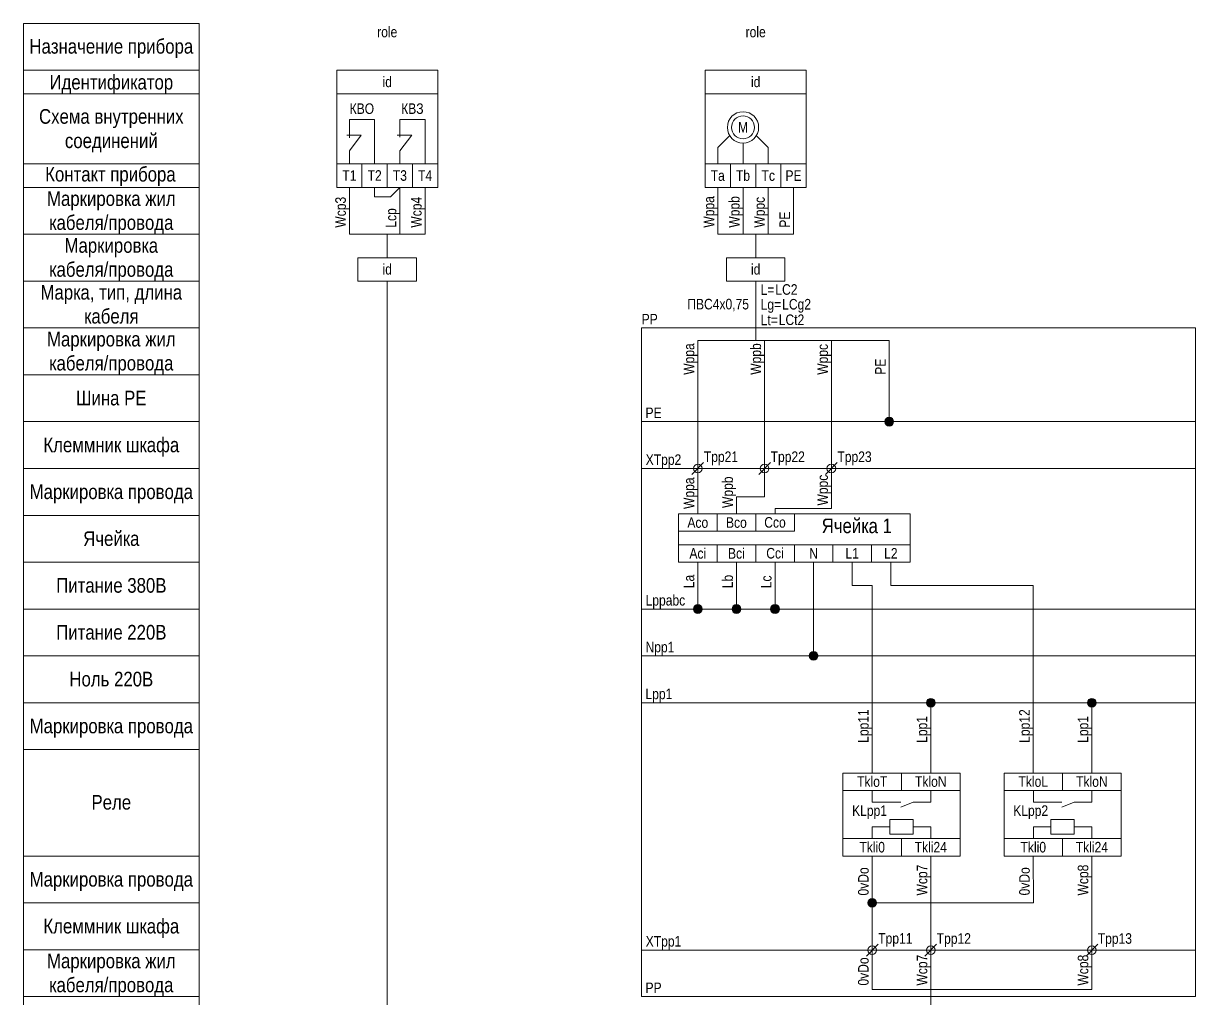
# Model space of a CAD drawing. Header units: millimetres. Extents: x 20 to 336, y -280 to -5.
# Drawn here: x 20 to 220.1, y -171.5 to -5 of the extents above; entities that cross this region are included whole.
import ezdxf

# ---------------------------------------------------------------- set-up
doc = ezdxf.new("R2010")
doc.units = ezdxf.units.MM
doc.header["$MEASUREMENT"] = 0
doc.linetypes.add('1_1', pattern=[2000, 1000, -1000])
doc.linetypes.add('4_2_1_2', pattern=[6702.777624, 3527.777672, -1763.888836, 0, -1411.111116])
for name, color, linetype in [('id_names', 7, 'Continuous'), ('id_params_di', 7, 'Continuous'), ('id_params_do', 7, 'Continuous'), ('id_static_di', 7, 'Continuous'), ('id_static_do', 7, 'Continuous')]:
    doc.layers.add(name, color=color, linetype=linetype)
doc.styles.add('СГЕНЕРИР_СТИЛЬ_1', font='')
doc.styles.get('СГЕНЕРИР_СТИЛЬ_1').set_extended_font_data('Arial Narrow')

msp = doc.modelspace()

# ---------------------------------------------------------------- hatches: boundary and pattern name
at = {"layer": 'id_static_do', "linetype": 'Continuous', "lineweight": 0, "true_color": 0x000000}
for points in [[(167.04, -73), (167.09, -73.29), (167.26, -73.53), (167.5, -73.69), (167.79, -73.75), (168.07, -73.69), (168.32, -73.53), (168.48, -73.29), (168.54, -73), (168.48, -72.71), (168.32, -72.47), (168.07, -72.31), (167.79, -72.25), (167.5, -72.31), (167.26, -72.47), (167.09, -72.71)], [(134.36, -105), (134.42, -105.29), (134.58, -105.53), (134.83, -105.69), (135.11, -105.75), (135.4, -105.69), (135.64, -105.53), (135.81, -105.29), (135.86, -105), (135.81, -104.71), (135.64, -104.47), (135.4, -104.31), (135.11, -104.25), (134.83, -104.31), (134.58, -104.47), (134.42, -104.71)], [(140.95, -105), (141.01, -105.29), (141.17, -105.53), (141.42, -105.69), (141.7, -105.75), (141.99, -105.69), (142.23, -105.53), (142.4, -105.29), (142.45, -105), (142.4, -104.71), (142.23, -104.47), (141.99, -104.31), (141.7, -104.25), (141.42, -104.31), (141.17, -104.47), (141.01, -104.71)], [(147.54, -105), (147.6, -105.29), (147.76, -105.53), (148.01, -105.69), (148.29, -105.75), (148.58, -105.69), (148.82, -105.53), (148.99, -105.29), (149.04, -105), (148.99, -104.71), (148.82, -104.47), (148.58, -104.31), (148.29, -104.25), (148.01, -104.31), (147.76, -104.47), (147.6, -104.71)], [(154.13, -113), (154.19, -113.29), (154.35, -113.53), (154.6, -113.69), (154.88, -113.75), (155.17, -113.69), (155.41, -113.53), (155.58, -113.29), (155.63, -113), (155.58, -112.71), (155.41, -112.47), (155.17, -112.31), (154.88, -112.25), (154.6, -112.31), (154.35, -112.47), (154.19, -112.71)], [(174.13, -121), (174.19, -121.29), (174.35, -121.53), (174.6, -121.69), (174.88, -121.75), (175.17, -121.69), (175.41, -121.53), (175.58, -121.29), (175.63, -121), (175.58, -120.71), (175.41, -120.47), (175.17, -120.31), (174.88, -120.25), (174.6, -120.31), (174.35, -120.47), (174.19, -120.71)], [(201.63, -121), (201.69, -121.29), (201.85, -121.53), (202.09, -121.69), (202.38, -121.75), (202.67, -121.69), (202.91, -121.53), (203.07, -121.29), (203.13, -121), (203.07, -120.71), (202.91, -120.47), (202.67, -120.31), (202.38, -120.25), (202.09, -120.31), (201.85, -120.47), (201.69, -120.71)], [(164.13, -155.18), (164.19, -155.47), (164.35, -155.71), (164.6, -155.87), (164.88, -155.93), (165.17, -155.87), (165.41, -155.71), (165.58, -155.47), (165.63, -155.18), (165.58, -154.89), (165.41, -154.65), (165.17, -154.49), (164.88, -154.43), (164.6, -154.49), (164.35, -154.65), (164.19, -154.89)]]:
    msp.add_hatch(color=18, dxfattribs=at).paths.add_polyline_path(points)

# ---------------------------------------------------------------- linework, layer by layer
at = {"layer": 'id_names', "color": 7, "linetype": 'Continuous', "lineweight": 15, "ltscale": 100}
for points in [[(20, -13), (50, -13), (50, -5), (20, -5)], [(20, -17), (50, -17), (50, -13), (20, -13)], [(20, -29), (50, -29), (50, -17), (20, -17)], [(20, -33), (50, -33), (50, -29), (20, -29)], [(20, -41), (50, -41), (50, -33), (20, -33)], [(20, -49), (50, -49), (50, -41), (20, -41)], [(20, -57), (50, -57), (50, -49), (20, -49)], [(20, -65), (50, -65), (50, -57), (20, -57)], [(20, -73), (50, -73), (50, -65), (20, -65)], [(20, -81), (50, -81), (50, -73), (20, -73)], [(20, -89), (50, -89), (50, -81), (20, -81)], [(20, -97), (50, -97), (50, -89), (20, -89)], [(20, -105), (50, -105), (50, -97), (20, -97)], [(20, -113), (50, -113), (50, -105), (20, -105)], [(20, -121), (50, -121), (50, -113), (20, -113)], [(20, -129), (50, -129), (50, -121), (20, -121)], [(20, -147.18), (50, -147.18), (50, -129), (20, -129)], [(20, -155.18), (50, -155.18), (50, -147.18), (20, -147.18)], [(20, -163.18), (50, -163.18), (50, -155.18), (20, -155.18)], [(20, -171.18), (50, -171.18), (50, -163.18), (20, -163.18)], [(20, -179.18), (50, -179.18), (50, -171.18), (20, -171.18)]]:
    msp.add_lwpolyline(points, close=True, dxfattribs=at)
at = {"layer": 'id_static_di', "color": 7, "linetype": '1_1', "lineweight": 15, "ltscale": 100}
for p, q in [((90.72, -13), (73.48, -13)), ((73.48, -17), (73.48, -29)), ((90.72, -29), (90.72, -17))]:
    msp.add_line(p, q, dxfattribs=at)
at = {"layer": 'id_static_di', "color": 7, "linetype": 'Continuous', "lineweight": 15, "ltscale": 100}
for p, q in [((79.95, -21.38), (75.64, -21.38)), ((75.64, -21.38), (75.64, -24.53)), ((79.95, -29), (79.95, -21.38)), ((88.56, -21.38), (84.26, -21.38)), ((84.26, -21.38), (84.26, -24.45)), ((88.56, -29), (88.56, -21.38)), ((77.66, -24.07), (75.19, -24.07)), ((77.66, -24.07), (75.64, -26.74)), ((86.28, -24.07), (83.81, -24.07)), ((86.28, -24.07), (84.26, -26.74)), ((75.64, -26.74), (75.64, -29)), ((84.26, -26.74), (84.26, -29)), ((75.64, -41), (75.64, -33)), ((79.95, -34.63), (79.95, -33)), ((84.26, -33), (82.63, -34.63)), ((84.26, -41), (84.26, -33)), ((88.56, -41), (88.56, -33)), ((82.63, -34.63), (79.95, -34.63)), ((75.64, -41), (88.56, -41)), ((82.1, -45), (82.1, -41)), ((82.1, -189.32), (82.1, -49))]:
    msp.add_line(p, q, dxfattribs=at)
for points in [[(73.48, -17), (90.72, -17), (90.72, -13), (73.48, -13)], [(73.48, -33), (77.79, -33), (77.79, -29), (73.48, -29)], [(77.79, -33), (82.1, -33), (82.1, -29), (77.79, -29)], [(82.1, -33), (86.41, -33), (86.41, -29), (82.1, -29)], [(86.41, -33), (90.72, -33), (90.72, -29), (86.41, -29)], [(77.1, -49), (87.1, -49), (87.1, -45), (77.1, -45)]]:
    msp.add_lwpolyline(points, close=True, dxfattribs=at)
at = {"layer": 'id_static_do', "color": 7, "linetype": '1_1', "lineweight": 15, "ltscale": 100}
for p, q in [((153.6, -17), (136.37, -17)), ((136.37, -17), (136.37, -29)), ((153.6, -29), (153.6, -17)), ((220.08, -57), (125.52, -57)), ((125.52, -171.18), (125.52, -57)), ((220.08, -171.18), (220.08, -57)), ((220.08, -171.18), (125.52, -171.18))]:
    msp.add_line(p, q, dxfattribs=at)
at = {"layer": 'id_static_do', "color": 7, "linetype": 'Continuous', "lineweight": 15, "ltscale": 100}
for p, q in [((140.56, -24.16), (138.52, -26.19)), ((142.83, -25.42), (142.83, -29)), ((145.1, -24.16), (147.14, -26.19)), ((138.52, -26.19), (138.52, -29)), ((147.14, -26.19), (147.14, -29)), ((138.52, -41), (138.52, -33)), ((142.83, -41), (142.83, -33)), ((147.14, -41), (147.14, -33)), ((151.45, -41), (151.45, -33)), ((138.52, -41), (151.45, -41)), ((144.99, -45), (144.99, -41)), ((144.99, -59.14), (144.99, -49)), ((135.11, -81), (135.11, -59.14)), ((135.11, -59.14), (157.91, -59.14)), ((144.99, -59.14), (167.79, -59.14)), ((146.51, -81), (146.51, -59.14)), ((157.91, -81), (157.91, -59.14)), ((167.79, -72.25), (167.79, -59.14)), ((125.52, -73), (220.08, -73)), ((134.11, -82), (136.11, -80)), ((145.51, -82), (147.51, -80)), ((156.91, -82), (158.91, -80)), ((135.11, -88.76), (135.11, -81)), ((146.51, -85.85), (146.51, -81)), ((157.91, -87.85), (157.91, -81)), ((141.7, -88.76), (141.7, -85.85)), ((141.7, -85.85), (146.51, -85.85)), ((148.29, -88.76), (148.29, -87.85)), ((148.29, -87.85), (157.91, -87.85)), ((138.41, -91.73), (138.41, -88.76)), ((145, -91.73), (145, -88.76)), ((151.59, -88.76), (151.59, -91.73)), ((138.41, -91.73), (131.82, -91.73)), ((145, -91.73), (138.41, -91.73)), ((151.59, -91.73), (145, -91.73)), ((138.41, -94.04), (131.82, -94.04)), ((145, -94.04), (138.41, -94.04)), ((138.41, -97), (138.41, -94.04)), ((151.59, -94.04), (145, -94.04)), ((145, -97), (145, -94.04)), ((151.59, -97), (151.59, -94.04)), ((158.18, -94.04), (151.59, -94.04)), ((158.18, -97), (158.18, -94.04)), ((164.77, -94.04), (158.18, -94.04)), ((164.77, -97), (164.77, -94.04)), ((171.36, -94.04), (164.77, -94.04)), ((135.11, -104.25), (135.11, -97)), ((141.7, -104.25), (141.7, -97)), ((148.29, -104.25), (148.29, -97)), ((154.88, -97), (154.88, -112.25)), ((161.47, -97), (161.47, -101)), ((168.06, -97), (168.06, -101)), ((161.47, -101), (164.88, -101)), ((164.88, -101), (164.88, -133)), ((168.06, -101), (192.38, -101)), ((192.38, -101), (192.38, -133)), ((125.52, -105), (220.08, -105)), ((125.52, -113), (220.08, -113)), ((125.52, -121), (220.08, -121)), ((174.88, -133), (174.88, -121.75)), ((202.38, -133), (202.38, -121.75)), ((164.88, -163.25), (164.88, -147.18)), ((174.88, -147.18), (174.88, -163.25)), ((192.39, -155.18), (192.38, -147.18)), ((202.38, -147.18), (202.38, -163.25)), ((165.63, -155.18), (192.39, -155.18)), ((163.88, -164.25), (165.88, -162.25)), ((164.88, -169.98), (164.88, -163.25)), ((173.88, -164.25), (175.88, -162.25)), ((174.88, -169.98), (174.88, -163.25)), ((201.38, -164.25), (203.38, -162.25)), ((202.38, -169.98), (202.38, -163.25)), ((164.88, -169.98), (174.88, -169.98)), ((174.88, -173.18), (174.88, -169.98)), ((202.38, -169.98), (174.88, -169.98))]:
    msp.add_line(p, q, dxfattribs=at)
at = {"layer": 'id_static_do', "color": 7, "linetype": '4_2_1_2', "lineweight": 15, "ltscale": 100}
for p, q in [((125.52, -81), (220.08, -81)), ((125.52, -163.25), (220.08, -163.25))]:
    msp.add_line(p, q, dxfattribs=at)
at = {"layer": 'id_static_do', "color": 7, "linetype": 'Continuous', "lineweight": 15, "ltscale": 100}
for points in [[(136.37, -17), (153.6, -17), (153.6, -13), (136.37, -13)], [(136.37, -33), (140.68, -33), (140.68, -29), (136.37, -29)], [(140.68, -33), (144.99, -33), (144.99, -29), (140.68, -29)], [(144.99, -33), (149.29, -33), (149.29, -29), (144.99, -29)], [(149.29, -33), (153.6, -33), (153.6, -29), (149.29, -29)], [(139.99, -49), (149.99, -49), (149.99, -45), (139.99, -45)], [(159.88, -147.18), (179.88, -147.18), (179.88, -133), (159.88, -133)], [(159.88, -135.96), (169.88, -135.96), (169.88, -133), (159.88, -133)], [(169.88, -135.96), (179.88, -135.96), (179.88, -133), (169.88, -133)], [(187.38, -147.18), (207.38, -147.18), (207.38, -133), (187.38, -133)], [(187.38, -135.96), (197.38, -135.96), (197.38, -133), (187.38, -133)], [(197.38, -135.96), (207.38, -135.96), (207.38, -133), (197.38, -133)], [(167.89, -143.46), (167.89, -140.96), (171.89, -140.96), (171.89, -143.46)], [(195.38, -143.46), (195.38, -140.96), (199.38, -140.96), (199.38, -143.46)], [(159.88, -147.18), (169.88, -147.18), (169.88, -144.21), (159.88, -144.21)], [(169.88, -147.18), (179.88, -147.18), (179.88, -144.21), (169.88, -144.21)], [(187.38, -147.18), (197.38, -147.18), (197.38, -144.21), (187.38, -144.21)], [(197.38, -147.18), (207.38, -147.18), (207.38, -144.21), (197.38, -144.21)]]:
    msp.add_lwpolyline(points, close=True, dxfattribs=at)
at = {"layer": 'id_static_do', "color": 7, "linetype": '1_1', "lineweight": 15, "ltscale": 100}
msp.add_lwpolyline([(131.82, -88.76), (171.36, -88.76), (171.36, -97), (131.82, -97)], close=True, dxfattribs=at)
at = {"layer": 'id_static_do', "color": 7, "linetype": 'Continuous', "lineweight": 15, "ltscale": 100}
for points in [[(164.89, -135.96), (164.89, -138), (167.89, -138)], [(174.88, -135.96), (174.88, -138), (171.89, -138)], [(192.39, -135.96), (192.39, -138), (195.38, -138)], [(202.38, -135.96), (202.38, -138), (199.38, -138)], [(167.89, -138), (169.75, -138)], [(171.89, -138), (169.75, -138.83)], [(195.38, -138), (197.24, -138)], [(199.38, -138), (197.24, -138.83)], [(164.89, -144.21), (164.89, -142.21), (167.89, -142.21)], [(174.88, -144.21), (174.88, -142.21), (171.89, -142.21)], [(192.39, -144.21), (192.39, -142.21), (195.38, -142.21)], [(202.38, -144.21), (202.38, -142.21), (199.38, -142.21)]]:
    msp.add_lwpolyline(points, dxfattribs=at)
for centre, radius in [((142.83, -22.75), 2.67), ((142.83, -22.75), 1.96), ((167.79, -73), 0.75), ((135.11, -81), 0.75), ((146.51, -81), 0.75), ((157.91, -81), 0.75), ((135.11, -105), 0.75), ((141.7, -105), 0.75), ((148.29, -105), 0.75), ((154.88, -113), 0.75), ((174.88, -121), 0.75), ((202.38, -121), 0.75), ((164.88, -155.18), 0.75), ((164.88, -163.25), 0.75), ((174.88, -163.25), 0.75), ((202.38, -163.25), 0.75)]:
    msp.add_circle(centre, radius, dxfattribs=at)

# ---------------------------------------------------------------- texts
at = {"layer": 'id_names', "color": 7, "linetype": 'Continuous', "lineweight": 15, "char_height": 2.5, "attachment_point": 2, "style": 'СГЕНЕРИР_СТИЛЬ_1'}
for s, insert in [('\\A1;{\\pqc;\\fArial Narrow|b0|i0|c204|p34;Назначение прибора}', (35, -7.66)), ('\\A1;{\\pqc;\\fArial Narrow|b0|i0|c204|p34;Идентификатор}', (35, -13.78)), ('\\A1;{\\pqc;\\fArial Narrow|b0|i0|c204|p34;Контакт прибора}', (34.85, -29.49)), ('\\A1;{\\pqc;\\fArial Narrow|b0|i0|c204|p34;Шина РЕ}', (35, -67.72)), ('\\A1;{\\pqc;\\fArial Narrow|b0|i0|c204|p34;Клеммник\\fArial Narrow|b0|i0|c204|p34; шкафа}', (35, -75.72)), ('\\A1;{\\pqc;\\fArial Narrow|b0|i0|c204|p34;Маркировка \\fArial Narrow|b0|i0|c204|p34;провода}', (35, -83.72)), ('\\A1;{\\pqc;\\fArial Narrow|b0|i0|c204|p34;Ячейка}', (35, -91.72)), ('\\A1;{\\pqc;\\fArial Narrow|b0|i0|c204|p34;Питание 380В}', (35, -99.71)), ('\\A1;{\\pqc;\\fArial Narrow|b0|i0|c204|p34;Питание \\fArial Narrow|b0|i0|c204|p34;220В}', (35, -107.71)), ('\\A1;{\\pqc;\\fArial Narrow|b0|i0|c204|p34;Ноль\\fArial Narrow|b0|i0|c204|p34; 220В}', (35, -115.71)), ('\\A1;{\\pqc;\\fArial Narrow|b0|i0|c204|p34;Маркировка \\fArial Narrow|b0|i0|c204|p34;провода}', (35, -123.72)), ('\\A1;{\\pqc;\\fArial Narrow|b0|i0|c204|p34;Реле}', (35, -136.75)), ('\\A1;{\\pqc;\\fArial Narrow|b0|i0|c204|p34;Маркировка \\fArial Narrow|b0|i0|c204|p34;провода}', (35, -149.9)), ('\\A1;{\\pqc;\\fArial Narrow|b0|i0|c204|p34;Клеммник\\fArial Narrow|b0|i0|c204|p34; шкафа}', (35, -157.9))]:
    msp.add_mtext(s, dxfattribs=dict(at, insert=insert))
at = {"layer": 'id_names', "color": 7, "linetype": 'Continuous', "lineweight": 15, "insert": (35, -19.63), "char_height": 2.5, "width": 30, "attachment_point": 2, "line_spacing_factor": 0.996473, "style": 'СГЕНЕРИР_СТИЛЬ_1'}
msp.add_mtext('\\A1;{\\pqc;\\fArial Narrow|b0|i0|c204|p34;Схема внутренних соединений}', dxfattribs=at)
at = {"layer": 'id_names', "color": 7, "linetype": 'Continuous', "lineweight": 15, "char_height": 2.5, "attachment_point": 2, "style": 'СГЕНЕРИР_СТИЛЬ_1'}
for s, insert, line_spacing_factor in [('\\A1;{\\pqc;\\fArial Narrow|b0|i0|c204|p34;Маркировка жил\\P\\pqc;\\fArial Narrow|b0|i0|c204|p34;кабеля/провода}', (35, -33.66), 0.982786), ('\\A1;{\\pqc;\\fArial Narrow|b0|i0|c204|p34;Маркировка\\P\\pqc;\\fArial Narrow|b0|i0|c204|p34;кабеля/провода}', (35, -41.66), 0.982786), ('\\A1;{\\pqc;\\fArial Narrow|b0|i0|c204|p34;Марка, тип\\fArial Narrow|b0|i0|c204|p34;, длина\\P\\pqc;\\fArial Narrow|b0|i0|c204|p34;кабеля}', (35, -49.66), 0.98101), ('\\A1;{\\pqc;\\fArial Narrow|b0|i0|c204|p34;Маркировка жил\\P\\pqc;\\fArial Narrow|b0|i0|c204|p34;кабеля/провода}', (35, -57.66), 0.982786), ('\\A1;{\\pqc;\\fArial Narrow|b0|i0|c204|p34;Маркировка жил\\P\\pqc;\\fArial Narrow|b0|i0|c204|p34;кабеля/провода}', (35, -163.84), 0.982786)]:
    msp.add_mtext(s, dxfattribs=dict(at, insert=insert, line_spacing_factor=line_spacing_factor))
at = {"layer": 'id_params_di', "color": 7, "linetype": 'Continuous', "lineweight": 15, "insert": (82.1, -5.56), "char_height": 1.8, "width": 30, "attachment_point": 2, "style": 'СГЕНЕРИР_СТИЛЬ_1'}
msp.add_mtext('\\A1;{\\pqc;\\fArial Narrow|b0|i0|c204|p34;role}', dxfattribs=at)
at = {"layer": 'id_params_di', "color": 7, "linetype": 'Continuous', "lineweight": 15, "char_height": 1.8, "attachment_point": 2, "style": 'СГЕНЕРИР_СТИЛЬ_1'}
for s, insert in [('\\A1;{\\pqc;\\fArial Narrow|b0|i0|c204|p34;id}', (82.1, -14.08)), ('\\A1;{\\pqc;\\fArial Narrow|b0|i0|c204|p34;T\\fArial Narrow|b0|i0|c204|p34;1}', (75.64, -30.07)), ('\\A1;{\\pqc;\\fArial Narrow|b0|i0|c204|p34;T2}', (79.95, -30.07)), ('\\A1;{\\pqc;\\fArial Narrow|b0|i0|c204|p34;T3}', (84.26, -30.07)), ('\\A1;{\\pqc;\\fArial Narrow|b0|i0|c204|p34;T4}', (88.56, -30.08)), ('\\A1;{\\pqc;\\fArial Narrow|b0|i0|c204|p34;id}', (82.1, -46.08))]:
    msp.add_mtext(s, dxfattribs=dict(at, insert=insert))
at = {"layer": 'id_params_di', "color": 7, "linetype": 'Continuous', "lineweight": 15, "char_height": 1.8, "attachment_point": 1, "rotation": 90, "style": 'СГЕНЕРИР_СТИЛЬ_1'}
for s, insert in [('\\A1;{\\pql;\\fArial Narrow|b0|i0|c204|p34;Wcp\\fArial Narrow|b0|i0|c204|p34;3}', (73.23, -39.88)), ('\\A1;{\\pql;\\fArial Narrow|b0|i0|c204|p34;Wcp\\fArial Narrow|b0|i0|c204|p34;4}', (86.16, -39.88)), ('\\A1;{\\pql;\\fArial Narrow|b0|i0|c204|p34;L\\fArial Narrow|b0|i0|c204|p34;cp}', (81.85, -39.88))]:
    msp.add_mtext(s, dxfattribs=dict(at, insert=insert))
at = {"layer": 'id_params_do', "color": 7, "linetype": 'Continuous', "lineweight": 15, "insert": (144.99, -5.56), "char_height": 1.8, "width": 30, "attachment_point": 2, "style": 'СГЕНЕРИР_СТИЛЬ_1'}
msp.add_mtext('\\A1;{\\pqc;\\fArial Narrow|b0|i0|c204|p34;role}', dxfattribs=at)
at = {"layer": 'id_params_do', "color": 7, "linetype": 'Continuous', "lineweight": 15, "char_height": 1.8, "style": 'СГЕНЕРИР_СТИЛЬ_1'}
for s, insert, attachment_point in [('\\A1;{\\pqc;\\fArial Narrow|b0|i0|c204|p34;id}', (144.99, -14.08), 2), ('\\A1;{\\pqc;\\fArial Narrow|b0|i0|c204|p34;Tb}', (142.83, -30.08), 2), ('\\A1;{\\pqc;\\fArial Narrow|b0|i0|c204|p34;T\\fArial Narrow|b0|i0|c204|p34;a}', (138.52, -30.08), 2), ('\\A1;{\\pqc;\\fArial Narrow|b0|i0|c204|p34;Tc}', (147.14, -30.08), 2), ('\\A1;{\\pqc;\\fArial Narrow|b0|i0|c204|p34;id}', (144.99, -46.08), 2), ('\\A1;{\\pql;\\fArial Narrow|b0|i0|c204|p34;LC\\fArial Narrow|b0|i0|c204|p34;2}', (148.35, -49.53), 1), ('\\A1;{\\pql;\\fArial Narrow|b0|i0|c204|p34;LCg\\fArial Narrow|b0|i0|c204|p34;2}', (149.51, -52.05), 1), ('\\A1;{\\pqc;\\fArial Narrow|b0|i0|c204|p34;P\\fArial Narrow|b0|i0|c204|p34;P}', (126.9, -54.6), 2), ('\\A1;{\\pql;\\fArial Narrow|b0|i0|c204|p34;LCt\\fArial Narrow|b0|i0|c204|p34;2}', (148.93, -54.7), 1), ('\\A1;{\\pqr;\\fArial Narrow|b0|i0|c204|p34;X\\fArial Narrow|b0|i0|c204|p34;T\\fArial Narrow|b0|i0|c204|p34;pp2}', (132.29, -78.59), 3), ('\\A1;{\\pql;\\fArial Narrow|b0|i0|c204|p34;T\\fArial Narrow|b0|i0|c204|p34;pp21}', (136.14, -78.09), 1), ('\\A1;{\\pql;\\fArial Narrow|b0|i0|c204|p34;T\\fArial Narrow|b0|i0|c204|p34;pp22}', (147.54, -78.09), 1), ('\\A1;{\\pql;\\fArial Narrow|b0|i0|c204|p34;T\\fArial Narrow|b0|i0|c204|p34;pp23}', (158.94, -78.09), 1), ('\\A1;{\\pqc;\\fArial Narrow|b0|i0|c204|p34;Lpp\\fArial Narrow|b0|i0|c204|p34;abc}', (129.58, -102.6), 2), ('\\A1;{\\pqc;\\fArial Narrow|b0|i0|c204|p34;N\\fArial Narrow|b0|i0|c204|p34;pp1}', (128.65, -110.59), 2), ('\\A1;{\\pqc;\\fArial Narrow|b0|i0|c204|p34;L\\fArial Narrow|b0|i0|c204|p34;pp1}', (128.47, -118.59), 2), ('\\A1;{\\pqc;\\fArial Narrow|b0|i0|c204|p34;Tklo\\fArial Narrow|b0|i0|c204|p34;Т}', (164.88, -133.56), 2), ('\\A1;{\\pqc;\\fArial Narrow|b0|i0|c204|p34;Тkl\\fArial Narrow|b0|i0|c204|p34;o\\fArial Narrow|b0|i0|c204|p34;N}', (174.88, -133.56), 2), ('\\A1;{\\pqc;\\fArial Narrow|b0|i0|c204|p34;Tkl\\fArial Narrow|b0|i0|c204|p34;o\\fArial Narrow|b0|i0|c204|p34;L}', (192.38, -133.56), 2), ('\\A1;{\\pqc;\\fArial Narrow|b0|i0|c204|p34;Тkl\\fArial Narrow|b0|i0|c204|p34;o\\fArial Narrow|b0|i0|c204|p34;N}', (202.38, -133.56), 2), ('\\A1;{\\pqc;\\fArial Narrow|b0|i0|c204|p34;KLpp\\fArial Narrow|b0|i0|c204|p34;1}', (164.43, -138.52), 2), ('\\A1;{\\pqc;\\fArial Narrow|b0|i0|c204|p34;KL\\fArial Narrow|b0|i0|c204|p34;p\\fArial Narrow|b0|i0|c204|p34;p2}', (191.93, -138.52), 2), ('\\A1;{\\pqc;\\fArial Narrow|b0|i0|c204|p34;Тkli\\fArial Narrow|b0|i0|c204|p34;0}', (164.88, -144.77), 2), ('\\A1;{\\pqc;\\fArial Narrow|b0|i0|c204|p34;Tkl\\fArial Narrow|b0|i0|c204|p34;i\\fArial Narrow|b0|i0|c204|p34;24}', (174.88, -144.77), 2), ('\\A1;{\\pqc;\\fArial Narrow|b0|i0|c204|p34;Тkli\\fArial Narrow|b0|i0|c204|p34;0}', (192.38, -144.77), 2), ('\\A1;{\\pqc;\\fArial Narrow|b0|i0|c204|p34;Tkl\\fArial Narrow|b0|i0|c204|p34;i\\fArial Narrow|b0|i0|c204|p34;24}', (202.38, -144.77), 2), ('\\A1;{\\pqr;\\fArial Narrow|b0|i0|c204|p34;X\\fArial Narrow|b0|i0|c204|p34;T\\fArial Narrow|b0|i0|c204|p34;pp1}', (132.29, -160.84), 3), ('\\A1;{\\pql;\\fArial Narrow|b0|i0|c204|p34;T\\fArial Narrow|b0|i0|c204|p34;pp11}', (165.91, -160.34), 1), ('\\A1;{\\pql;\\fArial Narrow|b0|i0|c204|p34;T\\fArial Narrow|b0|i0|c204|p34;pp12}', (175.89, -160.36), 1), ('\\A1;{\\pql;\\fArial Narrow|b0|i0|c204|p34;T\\fArial Narrow|b0|i0|c204|p34;pp13}', (203.38, -160.36), 1), ('\\A1;{\\pqc;\\fArial Narrow|b0|i0|c204|p34;P\\fArial Narrow|b0|i0|c204|p34;P}', (127.56, -168.78), 2)]:
    msp.add_mtext(s, dxfattribs=dict(at, insert=insert, attachment_point=attachment_point))
at = {"layer": 'id_params_do', "color": 7, "linetype": 'Continuous', "lineweight": 15, "char_height": 1.8, "rotation": 90, "style": 'СГЕНЕРИР_СТИЛЬ_1'}
for s, insert, attachment_point in [('\\A1;{\\pql;\\fArial Narrow|b0|i0|c204|p34;W\\fArial Narrow|b0|i0|c204|p34;pp\\fArial Narrow|b0|i0|c204|p34;a}', (136.12, -39.88), 1), ('\\A1;{\\pql;\\fArial Narrow|b0|i0|c204|p34;Wpp\\fArial Narrow|b0|i0|c204|p34;b}', (140.43, -39.88), 1), ('\\A1;{\\pql;\\fArial Narrow|b0|i0|c204|p34;Wpp\\fArial Narrow|b0|i0|c204|p34;c}', (144.74, -39.88), 1), ('\\A1;{\\pql;\\fArial Narrow|b0|i0|c204|p34;Wppa}', (132.71, -65), 1), ('\\A1;{\\pql;\\fArial Narrow|b0|i0|c204|p34;Wpp\\fArial Narrow|b0|i0|c204|p34;b}', (144.11, -65), 1), ('\\A1;{\\pql;\\fArial Narrow|b0|i0|c204|p34;Wpp\\fArial Narrow|b0|i0|c204|p34;c}', (155.51, -65), 1), ('\\A1;{\\pql;\\fArial Narrow|b0|i0|c204|p34;W\\fArial Narrow|b0|i0|c204|p34;p\\fArial Narrow|b0|i0|c204|p34;pa}', (132.71, -87.92), 1), ('\\A1;{\\pql;\\fArial Narrow|b0|i0|c204|p34;W\\fArial Narrow|b0|i0|c204|p34;p\\fArial Narrow|b0|i0|c204|p34;pb}', (139.3, -87.75), 1), ('\\A1;{\\pql;\\fArial Narrow|b0|i0|c204|p34;Wppc}', (155.51, -87.33), 1), ('\\A1;{\\pql;\\fArial Narrow|b0|i0|c204|p34;La}', (132.71, -101.45), 1), ('\\A1;{\\pql;\\fArial Narrow|b0|i0|c204|p34;L\\fArial Narrow|b0|i0|c204|p34;b}', (139.3, -101.45), 1), ('\\A1;{\\pql;\\fArial Narrow|b0|i0|c204|p34;L\\fArial Narrow|b0|i0|c204|p34;c}', (145.89, -101.45), 1), ('\\A1;{\\pqc;\\fArial Narrow|b0|i0|c204|p34;Lpp1\\fArial Narrow|b0|i0|c204|p34;1}', (162.47, -124.98), 2), ('\\A1;{\\pqc;\\fArial Narrow|b0|i0|c204|p34;L\\fArial Narrow|b0|i0|c204|p34;pp1}', (172.47, -125.56), 2), ('\\A1;{\\pqc;\\fArial Narrow|b0|i0|c204|p34;Lpp1\\fArial Narrow|b0|i0|c204|p34;2}', (189.97, -124.98), 2), ('\\A1;{\\pqc;\\fArial Narrow|b0|i0|c204|p34;L\\fArial Narrow|b0|i0|c204|p34;pp1}', (199.97, -125.56), 2), ('\\A1;{\\pql;\\fArial Narrow|b0|i0|c204|p34;0v\\fArial Narrow|b0|i0|c204|p34;Do}', (162.47, -153.92), 1), ('\\A1;{\\pql;\\fArial Narrow|b0|i0|c204|p34;Wcp\\fArial Narrow|b0|i0|c204|p34;7}', (172.48, -153.92), 1), ('\\A1;{\\pql;\\fArial Narrow|b0|i0|c204|p34;0v\\fArial Narrow|b0|i0|c204|p34;Do}', (189.97, -153.9), 1), ('\\A1;{\\pql;\\fArial Narrow|b0|i0|c204|p34;Wcp\\fArial Narrow|b0|i0|c204|p34;8}', (199.97, -153.92), 1), ('\\A1;{\\pql;\\fArial Narrow|b0|i0|c204|p34;0v\\fArial Narrow|b0|i0|c204|p34;Do}', (162.47, -169.3), 1), ('\\A1;{\\pql;\\fArial Narrow|b0|i0|c204|p34;Wcp\\fArial Narrow|b0|i0|c204|p34;7}', (172.48, -169.3), 1), ('\\A1;{\\pql;\\fArial Narrow|b0|i0|c204|p34;Wcp\\fArial Narrow|b0|i0|c204|p34;8}', (199.97, -169.3), 1)]:
    msp.add_mtext(s, dxfattribs=dict(at, insert=insert, attachment_point=attachment_point))
at = {"layer": 'id_static_di', "color": 7, "linetype": 'Continuous', "lineweight": 15, "char_height": 1.8, "attachment_point": 2, "style": 'СГЕНЕРИР_СТИЛЬ_1'}
for s, insert in [('\\A1;{\\pqc;\\fArial Narrow|b0|i0|c204|p34;КВО}', (77.77, -18.65)), ('\\A1;{\\pqc;\\fArial Narrow|b0|i0|c204|p34;КВ\\fArial Narrow|b0|i0|c204|p34;З}', (86.39, -18.65))]:
    msp.add_mtext(s, dxfattribs=dict(at, insert=insert))
at = {"layer": 'id_static_do', "color": 7, "linetype": 'Continuous', "lineweight": 15, "style": 'СГЕНЕРИР_СТИЛЬ_1'}
for s, insert, char_height, attachment_point in [('\\A1;{\\pqc;\\fArial Narrow|b0|i0|c204|p34;M}', (142.83, -21.83), 1.8, 2), ('\\A1;{\\pqc;\\fArial Narrow|b0|i0|c204|p34;PE}', (151.45, -30.08), 1.8, 2), ('\\A1;{\\pql;\\fArial Narrow|b0|i0|c204|p34;L=}', (145.84, -49.56), 1.8, 1), ('\\A1;{\\pql;\\fArial Narrow|b0|i0|c204|p34;Lg=}', (145.84, -52.08), 1.8, 1), ('\\A1;{\\pql;\\fArial Narrow|b0|i0|c204|p34;Lt=}', (145.84, -54.73), 1.8, 1), ('\\A1;{\\pqc;\\fArial Narrow|b0|i0|c204|p34;PE}', (127.56, -70.6), 1.8, 2), ('\\A1;{\\pqc;\\fArial Narrow|b0|i0|c204|p34;A\\fArial Narrow|b0|i0|c204|p34;c\\fArial Narrow|b0|i0|c204|p34;o}', (135.11, -89.33), 1.8, 2), ('\\A1;{\\pqc;\\fArial Narrow|b0|i0|c204|p34;B\\fArial Narrow|b0|i0|c204|p34;c\\fArial Narrow|b0|i0|c204|p34;o}', (141.7, -89.33), 1.8, 2), ('\\A1;{\\pqc;\\fArial Narrow|b0|i0|c204|p34;C\\fArial Narrow|b0|i0|c204|p34;c\\fArial Narrow|b0|i0|c204|p34;o}', (148.29, -89.3), 1.8, 2), ('\\A1;{\\pqc;\\fArial Narrow|b0|i0|c204|p34;Ячейка 1}', (162.25, -89.54), 2.5, 2), ('\\A1;{\\pqc;\\fArial Narrow|b0|i0|c204|p34;A\\fArial Narrow|b0|i0|c204|p34;c\\fArial Narrow|b0|i0|c204|p34;i}', (135.11, -94.6), 1.8, 2), ('\\A1;{\\pqc;\\fArial Narrow|b0|i0|c204|p34;B\\fArial Narrow|b0|i0|c204|p34;c\\fArial Narrow|b0|i0|c204|p34;i}', (141.7, -94.6), 1.8, 2), ('\\A1;{\\pqc;\\fArial Narrow|b0|i0|c204|p34;C\\fArial Narrow|b0|i0|c204|p34;c\\fArial Narrow|b0|i0|c204|p34;i}', (148.29, -94.57), 1.8, 2), ('\\A1;{\\pqc;\\fArial Narrow|b0|i0|c204|p34;N}', (154.88, -94.6), 1.8, 2), ('\\A1;{\\pqc;\\fArial Narrow|b0|i0|c204|p34;L1}', (161.47, -94.59), 1.8, 2), ('\\A1;{\\pqc;\\fArial Narrow|b0|i0|c204|p34;L\\fArial Narrow|b0|i0|c204|p34;2}', (168.06, -94.59), 1.8, 2)]:
    msp.add_mtext(s, dxfattribs=dict(at, insert=insert, char_height=char_height, attachment_point=attachment_point))
at = {"layer": 'id_static_do', "color": 7, "linetype": 'Continuous', "lineweight": 15, "char_height": 1.8, "attachment_point": 1, "rotation": 90, "style": 'СГЕНЕРИР_СТИЛЬ_1'}
for insert in [(149.05, -39.88), (165.38, -65)]:
    msp.add_mtext('\\A1;{\\pql;\\fArial Narrow|b0|i0|c204|p34;PE}', dxfattribs=dict(at, insert=insert))
at = {"layer": 'id_static_do', "color": 7, "linetype": 'Continuous', "lineweight": 40, "insert": (133.31, -52.03), "char_height": 1.8, "attachment_point": 1, "style": 'СГЕНЕРИР_СТИЛЬ_1'}
msp.add_mtext('\\A1;{\\pql;\\fArial Narrow|b0|i0|c204|p34;ПВС\\fArial Narrow|b0|i0|c204|p34;4\\fArial Narrow|b0|i0|c204|p34;х0,75}', dxfattribs=at)

doc.saveas('drawing.dxf')
